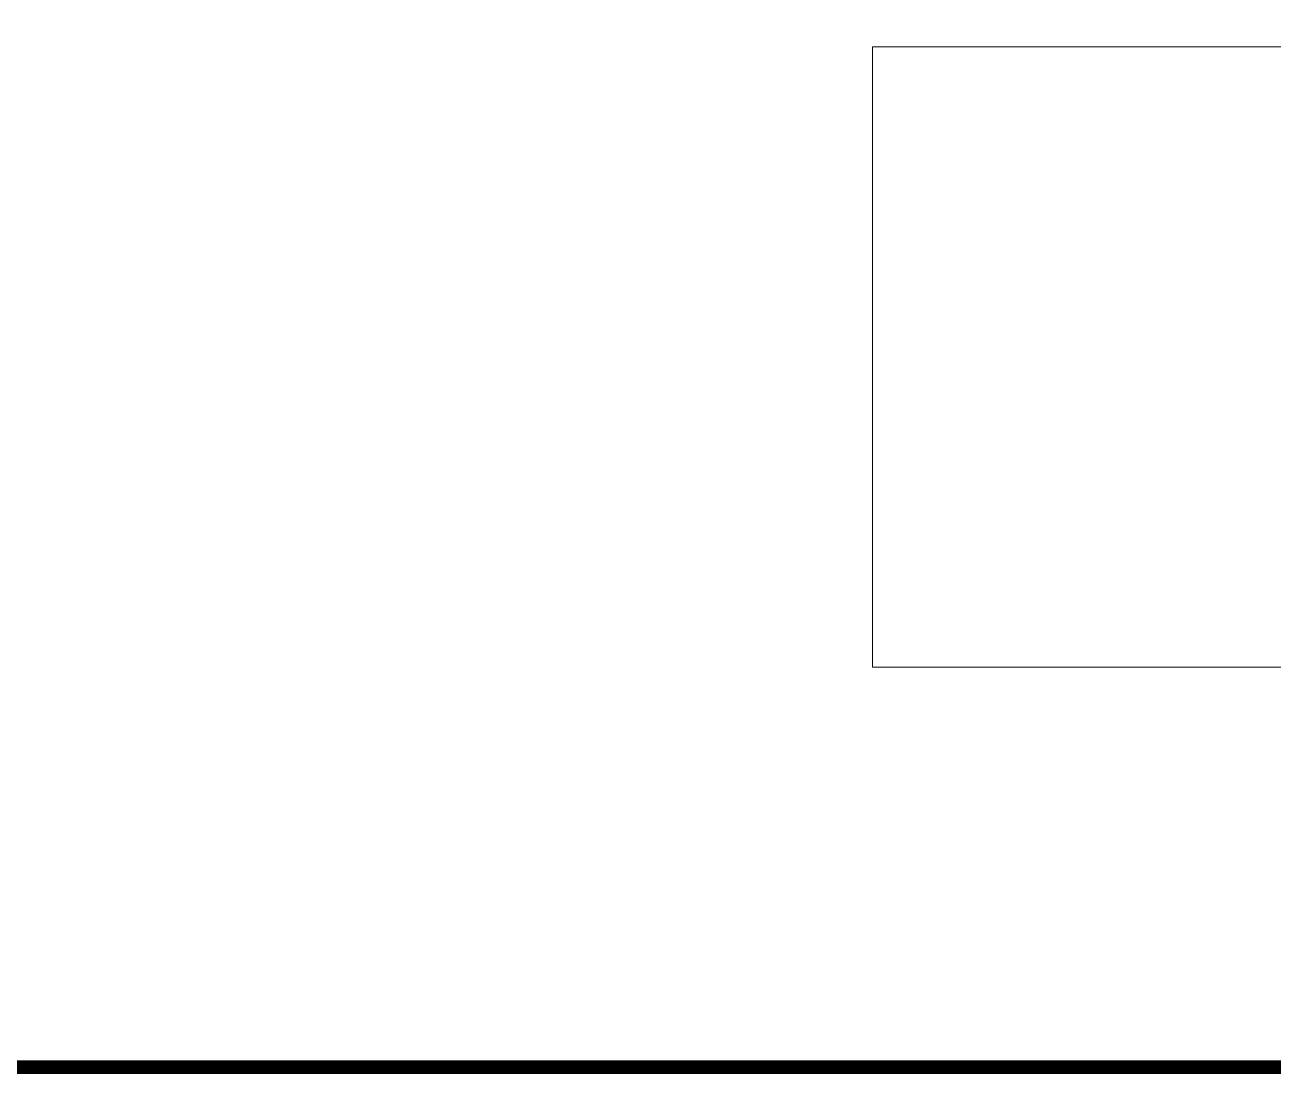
# Model space of a CAD drawing. Extents: x -2598 to 23780, y 0 to 8114.
# Drawn here: x 3701.3 to 3791.9, y 2722.7 to 2798.8 of the extents above; entities that cross this region are included whole.
import ezdxf

# ---------------------------------------------------------------- set-up
doc = ezdxf.new("R2010")
doc.units = 0
doc.header["$LTSCALE"] = 25
doc.header["$MEASUREMENT"] = 0
doc.linetypes.add('HIDDEN2', pattern=[4.7625, 3.175, -1.5875])
doc.layers.get('0').update_dxf_attribs({"color": 9, "lineweight": 9})
doc.layers.add('05', color=9, linetype='Continuous', lineweight=9)
doc.layers.add('21', color=9, linetype='Continuous', lineweight=9)

# ---------------------------------------------------------------- blocks, each defined once
blk = doc.blocks.new('Group-41-1')
for p, q in [((384804.56453, 69162.035), (384804.56453, 69161.585)), ((384805.17787, 69162.035), (384804.56453, 69162.035)), ((384805.17787, 69161.585), (384805.17787, 69162.035)), ((384804.56453, 69161.585), (384805.17787, 69161.585))]:
    blk.add_line(p, q)
at = {"flags": 128}
blk.add_lwpolyline([(384804.56453, 69162.035), (384805.17787, 69162.035), (384805.17787, 69161.585), (384804.56453, 69161.585)], close=True, dxfattribs=at)
blk = doc.blocks.new('Group-42-1')
at = {"layer": '05', "color": 7}
blk.add_blockref('Group-41-1', (-1.22667, 0), dxfattribs=at)

msp = doc.modelspace()

# ---------------------------------------------------------------- linework, layer by layer
at = {"layer": '21', "linetype": 'HIDDEN2', "ltscale": 0.1, "const_width": 1}
msp.add_lwpolyline([(3271.719, 2881.806), (4011.44, 2881.806), (4011.44, 2723.154), (3271.719, 2723.154)], close=True, dxfattribs=at)

# ---------------------------------------------------------------- block references
at = {"layer": '05', "color": 7, "xscale": 100, "yscale": 100, "zscale": 100}
msp.add_blockref('Group-42-1', (-38476570.941, -6913406.326), dxfattribs=at)

doc.saveas('drawing.dxf')
